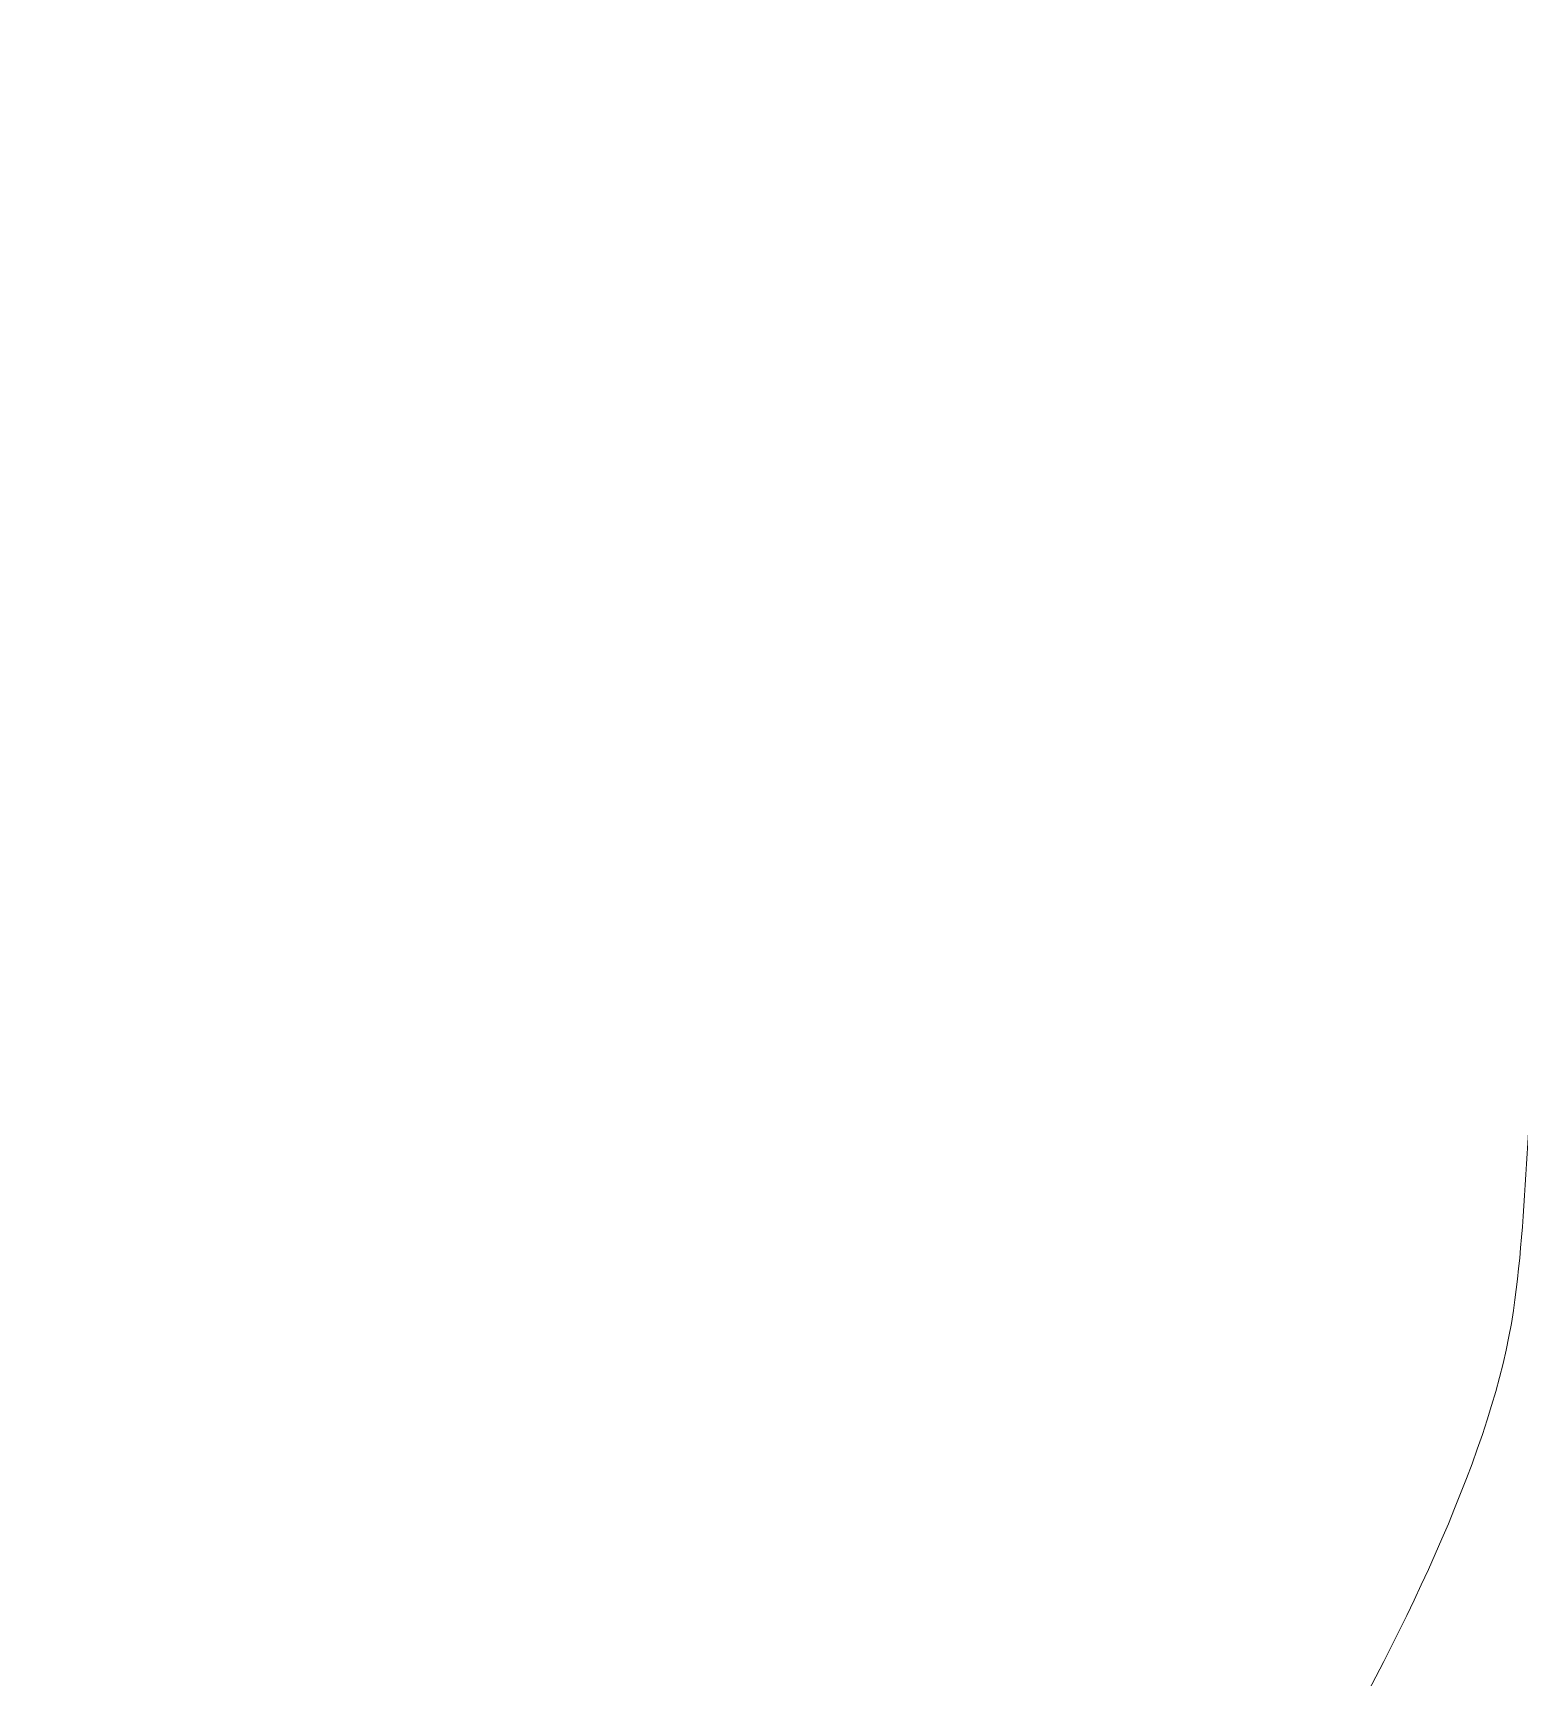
# Model space of a CAD drawing. Extents: x 272 to 570, y -510 to -85.
# Drawn here: x 272 to 366.2, y -293.9 to -189.6 of the extents above; entities that cross this region are included whole.
import ezdxf

# ---------------------------------------------------------------- set-up
doc = ezdxf.new("R2010")
doc.units = 0
doc.header["$MEASUREMENT"] = 0
doc.layers.add('Layer 1', color=7, linetype='Continuous')

msp = doc.modelspace()

# ---------------------------------------------------------------- linework, layer by layer
at = {"layer": 'Layer 1', "lineweight": 0}
msp.add_open_spline([(557.26, -428.99), (551.31, -387.9), (537.65, -351.44), (504.28, -324.92), (502.18, -323.25), (500.03, -321.7), (497.86, -320.2), (497.85, -320.19), (497.85, -320.18), (497.84, -320.17), (494.07, -313.32), (475.26, -287.82), (472.65, -270.42), (472.13, -266.9), (471.92, -263.34), (471.69, -259.8), (470.76, -245.38), (470.27, -230.94), (468.89, -216.55), (468.21, -209.48), (467.39, -202.39), (465.95, -195.43), (464.85, -190.1), (463.98, -182.19), (458.99, -178.93), (455.47, -176.64), (450.2, -176.75), (446.2, -175.92), (440.84, -174.8), (435.55, -173.31), (430.32, -171.69), (429.93, -171.57), (429.53, -171.48), (429.14, -171.38), (426.73, -165.82), (426.43, -160.38), (426.56, -157.06), (434.16, -153.31), (439.59, -143.29), (439.56, -131.49), (439.53, -118.15), (432.54, -107.11), (423.37, -104.86), (427.04, -103.33), (429.61, -99.71), (429.6, -95.49), (429.59, -89.89), (425.04, -85.36), (419.44, -85.37), (413.84, -85.39), (409.31, -89.94), (409.33, -95.53), (409.34, -99.88), (412.08, -103.56), (415.92, -105), (407.02, -107.57), (400.35, -118.5), (400.38, -131.58), (400.4, -143.38), (405.89, -153.38), (413.5, -157.09), (413.64, -160.39), (413.38, -165.78), (411.04, -171.31), (404.95, -172.49), (398.92, -174.46), (393.03, -175.99), (388.5, -177.16), (383.19, -176.43), (379.12, -179.12), (374.14, -182.41), (373.31, -190.32), (372.23, -195.65), (370.83, -202.62), (370.04, -209.71), (369.39, -216.78), (368.09, -231.18), (367.66, -245.62), (366.8, -260.05), (366.59, -263.59), (366.4, -267.15), (365.89, -270.67), (363.36, -288.08), (344.04, -315.75), (340.3, -322.61), (340.3, -322.62), (340.3, -322.62), (340.29, -322.63), (339.11, -323.5), (337.94, -324.39), (336.78, -325.32), (303.54, -351.99), (290.06, -388.52), (284.3, -429.63), (280.54, -456.49), (275.99, -483.15), (271.99, -509.91), (271.99, -509.91), (569.9, -509.91), (569.9, -509.91), (565.77, -483.17), (561.15, -455.83), (557.26, -428.99)], degree=3, knots=[0, 0, 0, 0, 1, 1, 1, 2, 2, 2, 3, 3, 3, 4, 4, 4, 5, 5, 5, 6, 6, 6, 7, 7, 7, 8, 8, 8, 9, 9, 9, 10, 10, 10, 11, 11, 11, 12, 12, 12, 13, 13, 13, 14, 14, 14, 15, 15, 15, 16, 16, 16, 17, 17, 17, 18, 18, 18, 19, 19, 19, 20, 20, 20, 21, 21, 21, 22, 22, 22, 23, 23, 23, 24, 24, 24, 25, 25, 25, 26, 26, 26, 27, 27, 27, 28, 28, 28, 29, 29, 29, 30, 30, 30, 31, 31, 31, 32, 32, 32, 33, 33, 33, 34, 34, 34, 34], dxfattribs=at)

doc.saveas('drawing.dxf')
